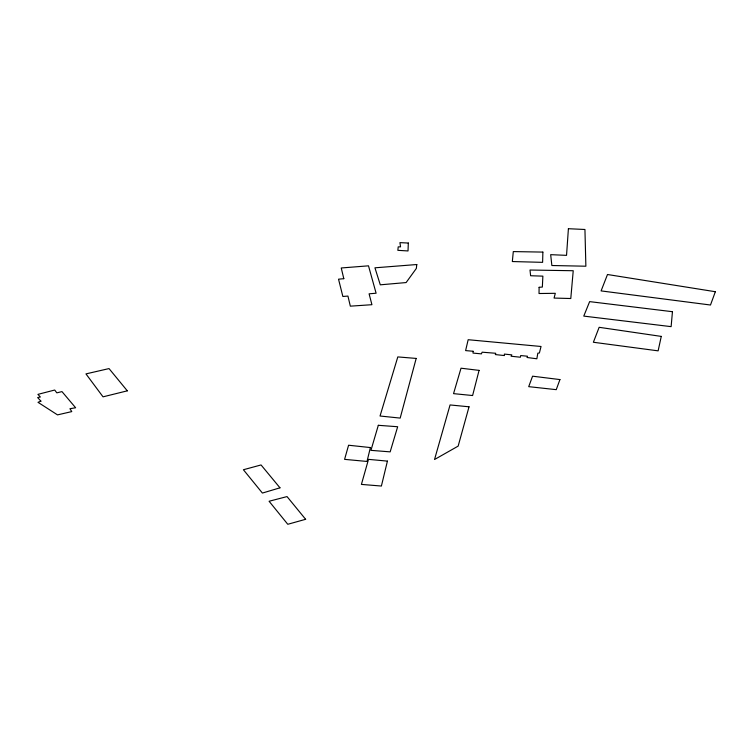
<?xml version="1.0" encoding="UTF-8"?>
<svg xmlns="http://www.w3.org/2000/svg" width="753" height="753" viewBox="0 0 753 753"><rect width="100%" height="100%" fill="white"/><g stroke="black" fill="none" stroke-linecap="round" stroke-linejoin="round"><path stroke-width="1.13" d="M539.11 287.307L539.026 293.519L555.3 293.312L554.076 298.066L570.783 298.517L573.231 270.732L530.008 270.026L530.62 275.739L542.875 276.144L542.348 287.053L539.11 287.307M542.875 252.095L542.612 262.345L512.332 261.545L513.301 251.587L542.875 252.095M473.072 351.256L473.016 353.082L481.393 353.872L482.146 352.188L495.747 353.279L495.342 354.569L504.416 355.567L504.359 354.079L511.824 354.87L511.08 356.225L520.379 357.223L520.718 355.567L527.495 356.225L527.034 357.487L536.851 358.786L537.83 353.176L539.383 353.016L541.04 346.484L468.168 339.716L465.608 350.597L473.072 351.256M408.314 243.04L408.022 250.956L397.857 250.325L398.205 246.88L400.558 246.852L399.928 242.635L408.314 243.04M568.402 228.714L566.538 255.352L550.669 254.665L551.864 265.517L585.872 266.214L584.94 229.486L568.402 228.714M672.457 311.704L671.121 326.642L583.773 316.1L589.637 301.624L672.457 311.704M416.795 264.529L416.334 268.445L406.112 282.563L380.284 284.822L374.938 267.814L416.795 264.529M661.275 336.403L658.122 350.851L593.373 342.257L599.153 327.31L661.275 336.403M387.419 461.118L381.394 486.043L361.412 484.405L368.499 459.358L387.419 461.118M370.391 447.564L367.003 461.448L344.582 459.358L348.583 445.23L370.391 447.564M479.068 370.382L472.602 395.532L453.541 393.64L461.015 368.198L479.068 370.382M416.183 358.428L400.182 418.094L380.039 416.014L397.81 356.913L416.183 358.428M469.034 406.799L458.153 446.115L434.528 459.518L450.068 404.945L469.034 406.799M378.317 425.304L370.947 450.35L390.158 451.866L397.669 426.735L378.317 425.304M559.94 379.578L556.251 389.659L528.71 386.656L532.578 376.189L559.94 379.578M715.35 291.722L710.484 305.012L601.092 290.903L607.492 274.506L715.35 291.722M40.888 401.142L37.998 402.309L57.51 414.884L71.77 411.599L69.935 408.719L75.629 407.759L61.972 391.598L56.814 392.859L54.715 390.026L37.914 394.374L40.361 397L37.65 397.556L40.888 401.142M279.975 487.822L262.402 493.064L243.407 469.74L261.056 464.949L279.975 487.822M305.633 519.297L287.778 524.286L269.085 501.253L287.034 496.585L305.633 519.297M127.304 390.835L103.029 396.84L85.955 373.893L109.034 368.584L127.304 390.835M343.839 278.685L338.53 279.184L342.86 296.475L347.933 296.07L350.333 306.16L371.926 304.701L369.092 293.821L376.105 293.218L368.499 265.828L341.25 267.974L343.801 278.685"/></g></svg>
